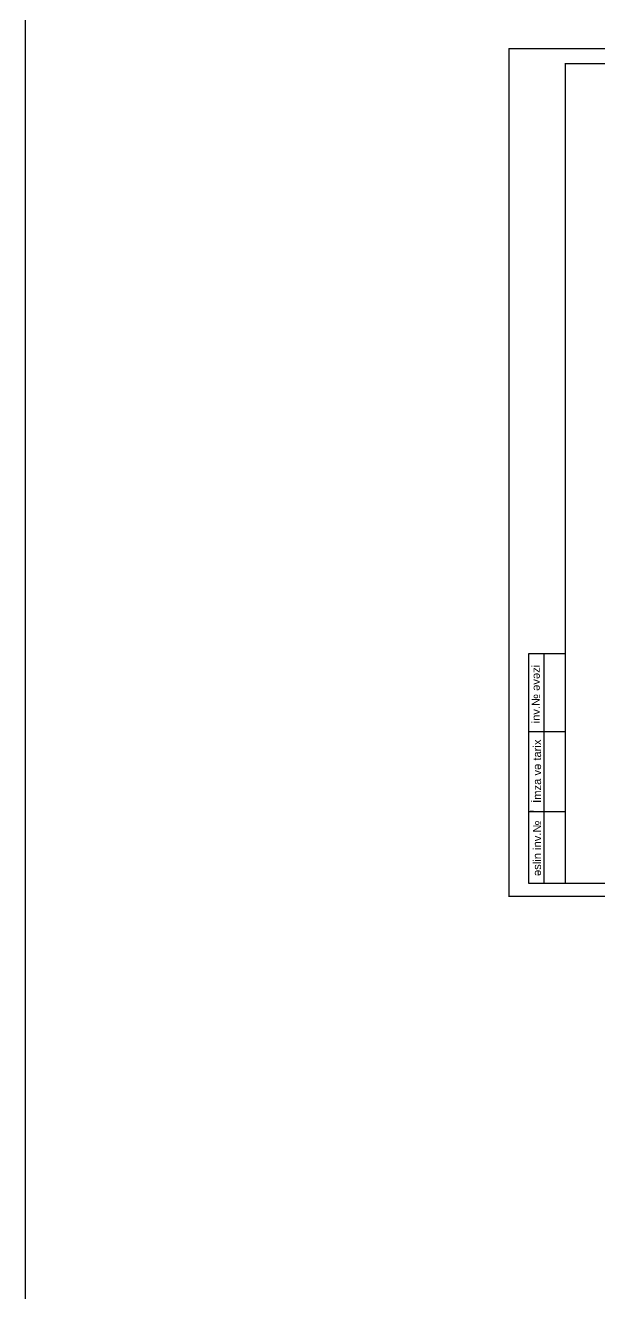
# Model space of a CAD drawing. Header units: millimetres. Extents: x 895788 to 1136524, y -21936 to 400945.
# Drawn here: x 895788 to 915873, y 320217 to 364597 of the extents above; entities that cross this region are included whole.
import ezdxf

# ---------------------------------------------------------------- set-up
doc = ezdxf.new("R2010")
doc.units = ezdxf.units.MM
doc.styles.get("Standard").update_dxf_attribs({"font": 'arial.ttf', "height": 400})

msp = doc.modelspace()

# ---------------------------------------------------------------- linework, layer by layer
for p, q in [((912701.194, 363787.346), (954633.396, 363787.346)), ((912701.194, 363787.346), (912701.194, 334107.774)), ((913929.217, 334573.338), (913929.217, 342613.607)), ((913396.53, 339890.97), (914658.101, 339890.97)), ((913396.53, 337087.46), (914658.141, 337087.46)), ((913561.551, 337087.46), (913440.358, 337087.46)), ((954668.268, 334113.38), (912701.194, 334113.38))]:
    msp.add_line(p, q)
at = {"linetype": 'ByBlock', "lineweight": 30}
for p, q in [((914658.055, 363265.878), (954199.107, 363265.878)), ((914661.882, 363265.878), (914661.882, 334573.338)), ((954208.974, 334573.338), (914667.906, 334573.338))]:
    msp.add_line(p, q, dxfattribs=at)
at = {"lineweight": 30}
for p, q in [((913395.973, 334573.338), (913395.973, 342613.607)), ((913395.973, 342613.607), (914657.544, 342613.607)), ((914667.906, 334573.338), (913395.973, 334573.338))]:
    msp.add_line(p, q, dxfattribs=at)
at = {"color": 4, "lineweight": 30}
msp.add_lwpolyline([(895787.88, 400945.385), (1136523.833, 400945.385), (1136523.833, -21935.758), (895787.88, -21935.758)], close=True, dxfattribs=at)

# ---------------------------------------------------------------- texts
at = {"color": 0}
for s, p in [('inv.№ əvəzi', (913781.169, 340172.369)), (' İmza və tarix', (913824.594, 337281.532)), (' əslin inv.№', (913823.437, 334721.396))]:
    msp.add_text(s, height=280, rotation=90, dxfattribs=at).set_placement(p)

doc.saveas('drawing.dxf')
